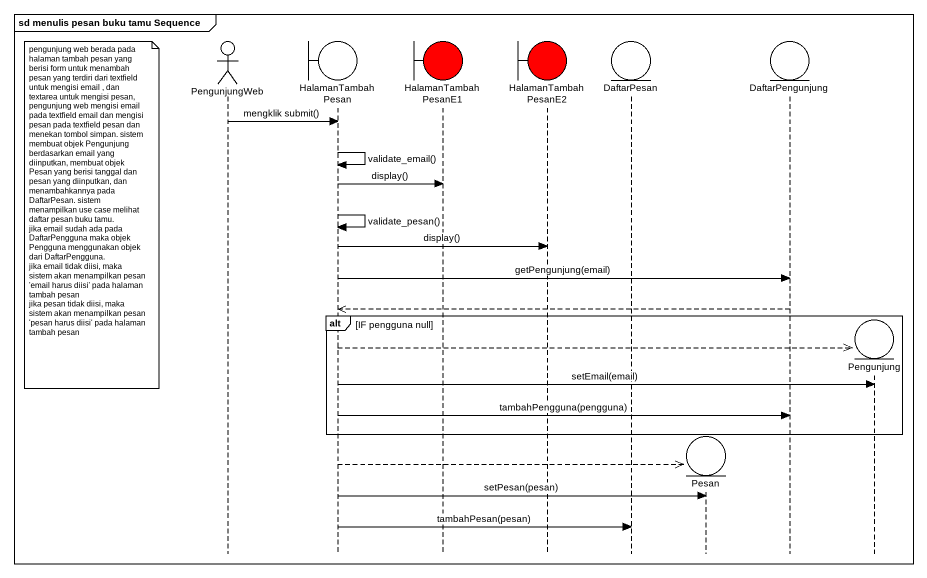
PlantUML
@startuml
mainframe sd menulis pesan buku tamu Sequence
hide footbox
actor PengunjungWeb
boundary HalamanTambahPesan
boundary HalamanTambahPesanE1 #FF0000
boundary HalamanTambahPesanE2 #FF0000
entity DaftarPesan
entity Pesan
entity DaftarPengunjung
entity Pengunjung

PengunjungWeb -> HalamanTambahPesan : mengklik submit()
HalamanTambahPesan -> HalamanTambahPesan : validate_email()
HalamanTambahPesan -> HalamanTambahPesanE1 : display()
note left of PengunjungWeb
  pengunjung web berada pada halaman tambah pesan yang berisi form untuk menambah pesan yang terdiri dari textfield untuk mengisi email , dan textarea untuk mengisi pesan, pengunjung web mengisi email pada textfield email dan mengisi pesan pada textfield pesan dan menekan tombol simpan. sistem membuat objek Pengunjung berdasarkan email yang diinputkan, membuat objek Pesan yang berisi tanggal dan pesan yang diinputkan, dan menambahkannya pada DaftarPesan. sistem menampilkan use case melihat daftar pesan buku tamu.
  jika email sudah ada pada DaftarPengguna maka objek Pengguna menggunakan objek dari DaftarPengguna.
  jika email tidak diisi, maka sistem akan menampilkan pesan 'email harus diisi' pada halaman tambah pesan
  jika pesan tidak diisi, maka sistem akan menampilkan pesan 'pesan harus diisi' pada halaman tambah pesan
end note
HalamanTambahPesan -> HalamanTambahPesan : validate_pesan()
HalamanTambahPesan -> HalamanTambahPesanE2 : display()
HalamanTambahPesan -> DaftarPengunjung : getPengunjung(email)
DaftarPengunjung -->> HalamanTambahPesan
alt IF pengguna null
  HalamanTambahPesan -->> Pengunjung **
  HalamanTambahPesan -> Pengunjung : setEmail(email)
  HalamanTambahPesan -> DaftarPengunjung : tambahPengguna(pengguna)
end
HalamanTambahPesan -->> Pesan **
HalamanTambahPesan -> Pesan : setPesan(pesan)
HalamanTambahPesan -> DaftarPesan : tambahPesan(pesan)
@enduml
